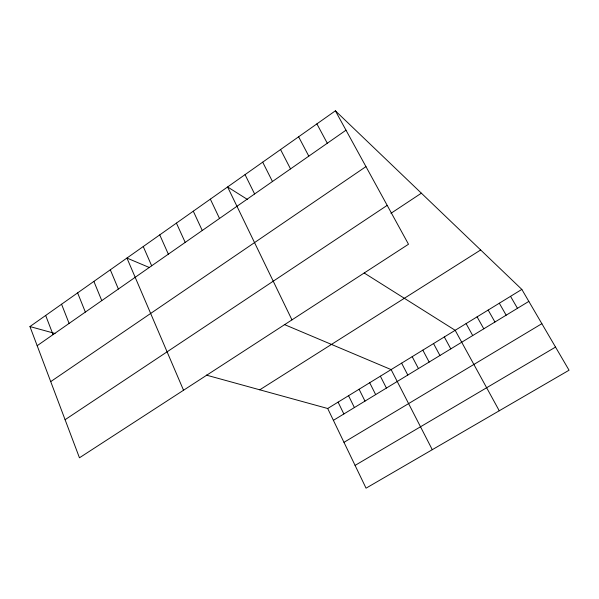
<?xml version="1.0" encoding="UTF-8"?>
<svg xmlns="http://www.w3.org/2000/svg" width="599" height="599" viewBox="0 0 599 599"><rect width="100%" height="100%" fill="white"/><g stroke="black" fill="none" stroke-linecap="round" stroke-linejoin="round"><path stroke-width="0.9" d="M335.388 110.822L408.496 244.242L79.457 457.786L29.95 326.56L335.388 110.822L521.834 289.407L569.05 370.219L366.049 488.178L327.698 408.503L206.333 375.109M37.168 345.705L345.997 130.193M50.72 381.615L365.952 166.612M65.089 419.704L387.194 205.367M390.93 213.341L421.367 193.185M259.764 389.814L480.66 249.97M327.698 408.503L521.834 289.407M333.388 420.341L528.835 301.387M343.983 442.339L541.863 323.685M355.08 465.401L555.535 347.083M29.95 326.56L55.063 333.471M149.286 267.491L126.936 258.057L183.534 390.241M284.3 324.501L391.125 369.598L432.283 449.692M247.672 199.602L227.598 186.955L291.953 319.873M364.214 273.009L455.173 330.304L499.259 410.772M510.535 296.34L517.461 308.313M499.319 303.221L506.162 315.194M488.17 310.065L494.939 322.022M477.096 316.856L483.79 328.806M466.097 323.602L472.716 335.545M444.323 336.96L450.785 348.888M316.893 123.881L327.286 143.251M433.541 343.571L439.936 355.499M422.834 350.145L429.154 362.058M298.616 136.789L308.799 156.152M412.194 356.675L418.439 368.58M401.622 363.159L407.799 375.049M280.557 149.555L290.522 168.903M380.372 376.194L386.415 388.07M262.699 162.164L272.463 181.512M369.695 382.739L375.663 394.606M359.093 389.245L364.993 401.105M245.051 174.631L254.605 193.971M348.558 395.707L354.391 407.56M338.091 402.131L343.856 413.969M210.346 199.145L219.511 218.463M193.29 211.192L202.26 230.495M176.42 223.105L185.203 242.4M159.746 234.883L168.341 254.171M143.251 246.533L151.667 265.806M110.313 269.797L118.377 289.032M93.878 281.403L101.77 300.623M77.63 292.881L85.35 312.086M61.562 304.232L69.11 323.415M45.666 315.463L53.049 334.624"/></g></svg>
